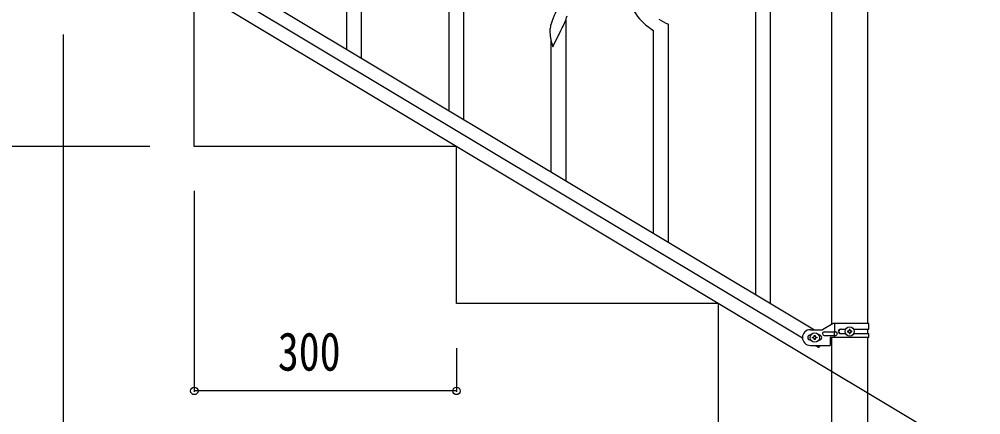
# Model space of a CAD drawing. Units: millimetres, scale not verified. Extents: x -4143 to 4140, y -2900 to 2898.
# Drawn here: x -3194 to -2094, y -1900 to -1447 of the extents above; entities that cross this region are included whole.
import ezdxf
from ezdxf.enums import TextEntityAlignment as Align

# ---------------------------------------------------------------- set-up
doc = ezdxf.new("R2010")
doc.units = ezdxf.units.MM
doc.header["$LTSCALE"] = 10
doc.layers.add('0-3_YKK_A1', color=4, linetype='Continuous')
doc.layers.add('0-4_YKK_D', color=6, linetype='Continuous')
doc.styles.add('ＭＳ ゴシック', font='')
doc.styles.get('ＭＳ ゴシック').set_extended_font_data('MS Gothic')

msp = doc.modelspace()

# ---------------------------------------------------------------- linework, layer by layer
at = {"layer": '0-3_YKK_A1'}
for p, q in [((-2702.47, -1551.56), (-2702.47, -898.21)), ((-2685.47, -1561.76), (-2685.47, -908.41)), ((-2351.47, -1762.13), (-2351.47, -1108.78)), ((-2334.47, -1772.33), (-2334.47, -1118.97)), ((-2264.22, -1796.16), (-2264.22, -1222.5)), ((-2223.72, -1222.5), (-2223.72, -1795.37)), ((-2802.47, -1491.57), (-2802.47, -1306.7)), ((-3089.98, -1319.09), (-2284.4, -1802.37)), ((-3103.55, -1328.44), (-2297.97, -1811.72)), ((-2819.47, -1481.37), (-2819.47, -1331.45)), ((-2093.97, -1952.5), (-2993.97, -1412.5)), ((-2568.47, -1631.95), (-2568.47, -1447.08)), ((-2468.47, -1691.94), (-2468.47, -1459.66)), ((-2451.47, -1702.14), (-2451.47, -1452.58)), ((-2585.47, -1621.75), (-2585.47, -1471.83)), ((-2576.3, -1463.55), (-2576.46, -1463.88)), ((-2393.97, -1952.5), (-2393.97, -1772.5)), ((-2288.97, -1802.37), (-2274.97, -1802.37)), ((-2262.85, -1795.37), (-2274.97, -1802.37)), ((-2221.97, -1795.37), (-2262.85, -1795.37)), ((-2260.94, -1804.87), (-2260.94, -1795.37)), ((-2254.57, -1801.87), (-2248.65, -1801.87)), ((-2245.41, -1803.89), (-2246.37, -1803.89)), ((-2239.3, -1801.87), (-2221.97, -1801.87)), ((-2223.72, -1801.87), (-2223.72, -1806.87)), ((-2221.97, -1801.87), (-2221.97, -1795.37)), ((-2288.34, -1808.37), (-2288.97, -1808.37)), ((-2288.34, -1814.37), (-2288.97, -1814.37)), ((-2285.41, -1811.85), (-2286.37, -1811.85)), ((-2282.53, -1810.89), (-2281.57, -1810.89)), ((-2278.97, -1808.37), (-2279.6, -1808.37)), ((-2278.97, -1814.37), (-2279.6, -1814.37)), ((-2273.17, -1804.87), (-2260.09, -1804.87)), ((-2273.17, -1808.87), (-2260.09, -1808.87)), ((-2266.47, -1811.37), (-2266.47, -1820.37)), ((-2221.97, -1811.37), (-2266.47, -1811.37)), ((-2264.22, -1952.5), (-2264.22, -1811.37)), ((-2261.5, -1808.87), (-2261.5, -1804.87)), ((-2260.94, -1811.37), (-2260.94, -1808.87)), ((-2254.57, -1806.87), (-2248.65, -1806.87)), ((-2242.53, -1804.85), (-2241.57, -1804.85)), ((-2239.3, -1806.87), (-2221.97, -1806.87)), ((-2223.72, -1811.37), (-2223.72, -1952.5)), ((-2221.97, -1811.37), (-2221.97, -1806.87)), ((-2288.97, -1820.37), (-2266.47, -1820.37)), ((-2283.55, -1820.37), (-2279.26, -1822.95)), ((-2279.26, -1822.95), (-2277.71, -1820.37))]:
    msp.add_line(p, q, dxfattribs=at)
for points in [[(-2393.97, -1772.5), (-2693.97, -1772.5), (-2693.97, -1592.5), (-2993.97, -1592.5), (-2993.97, -1412.5), (-3293.97, -1412.5)], [(-2569.07, -1415.82), (-2576.3, -1430.67), (-2576.46, -1431), (-2578.81, -1435.66), (-2580.57, -1439.31), (-2581.02, -1440.28), (-2582.13, -1442.74), (-2583.4, -1445.76), (-2584.19, -1447.79), (-2584.91, -1449.8), (-2585.7, -1452.28), (-2586.22, -1454.21), (-2586.53, -1455.61), (-2586.77, -1456.96), (-2586.93, -1458.25), (-2586.99, -1459.08), (-2587.02, -1459.88), (-2587, -1461.74), (-2586.97, -1462.75), (-2586.92, -1463.7), (-2586.82, -1465.14), (-2586.67, -1466.45)], [(-2586.3, -1468.63), (-2586.04, -1469.8), (-2585.79, -1470.76), (-2583.52, -1478.41), (-2576.3, -1463.55), (-2576.13, -1463.22), (-2574.41, -1459.83), (-2572.91, -1456.77), (-2572.02, -1454.9), (-2570.47, -1451.48), (-2570.03, -1450.48), (-2568.99, -1447.95), (-2567.86, -1444.92), (-2567.19, -1442.92)], [(-2246.37, -1803.89), (-2246.37, -1804.85), (-2245.41, -1804.85)], [(-2243.49, -1802.93), (-2243.49, -1801.97), (-2244.45, -1801.97), (-2244.45, -1802.93)], [(-2241.57, -1804.85), (-2241.57, -1803.89), (-2242.53, -1803.89)], [(-2286.37, -1811.85), (-2286.37, -1810.89), (-2285.41, -1810.89)], [(-2284.45, -1809.93), (-2284.45, -1808.97), (-2283.49, -1808.97), (-2283.49, -1809.93)], [(-2283.49, -1812.81), (-2283.49, -1813.77), (-2284.45, -1813.77), (-2284.45, -1812.81)], [(-2281.57, -1810.89), (-2281.57, -1811.85), (-2282.53, -1811.85)], [(-2244.45, -1805.81), (-2244.45, -1806.77), (-2243.49, -1806.77), (-2243.49, -1805.81)]]:
    msp.add_lwpolyline(points, dxfattribs=at)
for centre in [(-2243.97, -1804.37), (-2283.97, -1811.37)]:
    msp.add_circle(centre, 5.3, dxfattribs=at)
for centre, radius, start, end in [((-2435.8, -1404.05), 64.5, 189.92903, 239.55871), ((-2421.5, -1381.09), 77.52, 238.09168, 247.25412), ((-2532.07, -1458.29), 55.21, 188.49987, 190.79162), ((-2288.97, -1811.37), 9, 90, 270), ((-2254.57, -1804.37), 2.5, 90, 270), ((-2253.82, -1804.37), 2.5, 90, 270), ((-2245.41, -1802.93), 0.96, 270, 360), ((-2242.53, -1802.93), 0.96, 180, 270), ((-2288.97, -1811.37), 3, 90, 270), ((-2285.41, -1809.93), 0.96, 270, 360), ((-2285.41, -1812.81), 0.96, 360, 90), ((-2282.53, -1809.93), 0.96, 180, 270), ((-2282.53, -1812.81), 0.96, 90, 180), ((-2278.97, -1811.37), 3, 270, 90), ((-2273.17, -1806.87), 2, 90, 270), ((-2260.09, -1806.87), 2, 270, 90), ((-2245.41, -1805.81), 0.96, 360, 90), ((-2242.53, -1805.81), 0.96, 90, 180)]:
    msp.add_arc(centre, radius, start, end, dxfattribs=at)
at = {"layer": '0-4_YKK_D'}
for p, q in [((-3143.97, -1464.5), (-3143.97, -2103.5)), ((-3044.97, -1592.5), (-3394.97, -1592.5)), ((-2993.97, -1643.5), (-2993.97, -1873.5)), ((-2693.97, -1823.5), (-2693.97, -1873.5)), ((-2693.97, -1872.5), (-2993.97, -1872.5))]:
    msp.add_line(p, q, dxfattribs=at)
for centre in [(-2993.97, -1872.5), (-2693.97, -1872.5)]:
    msp.add_circle(centre, 4.25, dxfattribs=at)

# ---------------------------------------------------------------- texts
at = {"layer": '0-4_YKK_D', "style": 'ＭＳ ゴシック', "width": 0.8}
msp.add_text('300', height=43.99, dxfattribs=at).set_placement((-2898.37, -1862.5), align=Align.BOTTOM_LEFT)

doc.saveas('drawing.dxf')
